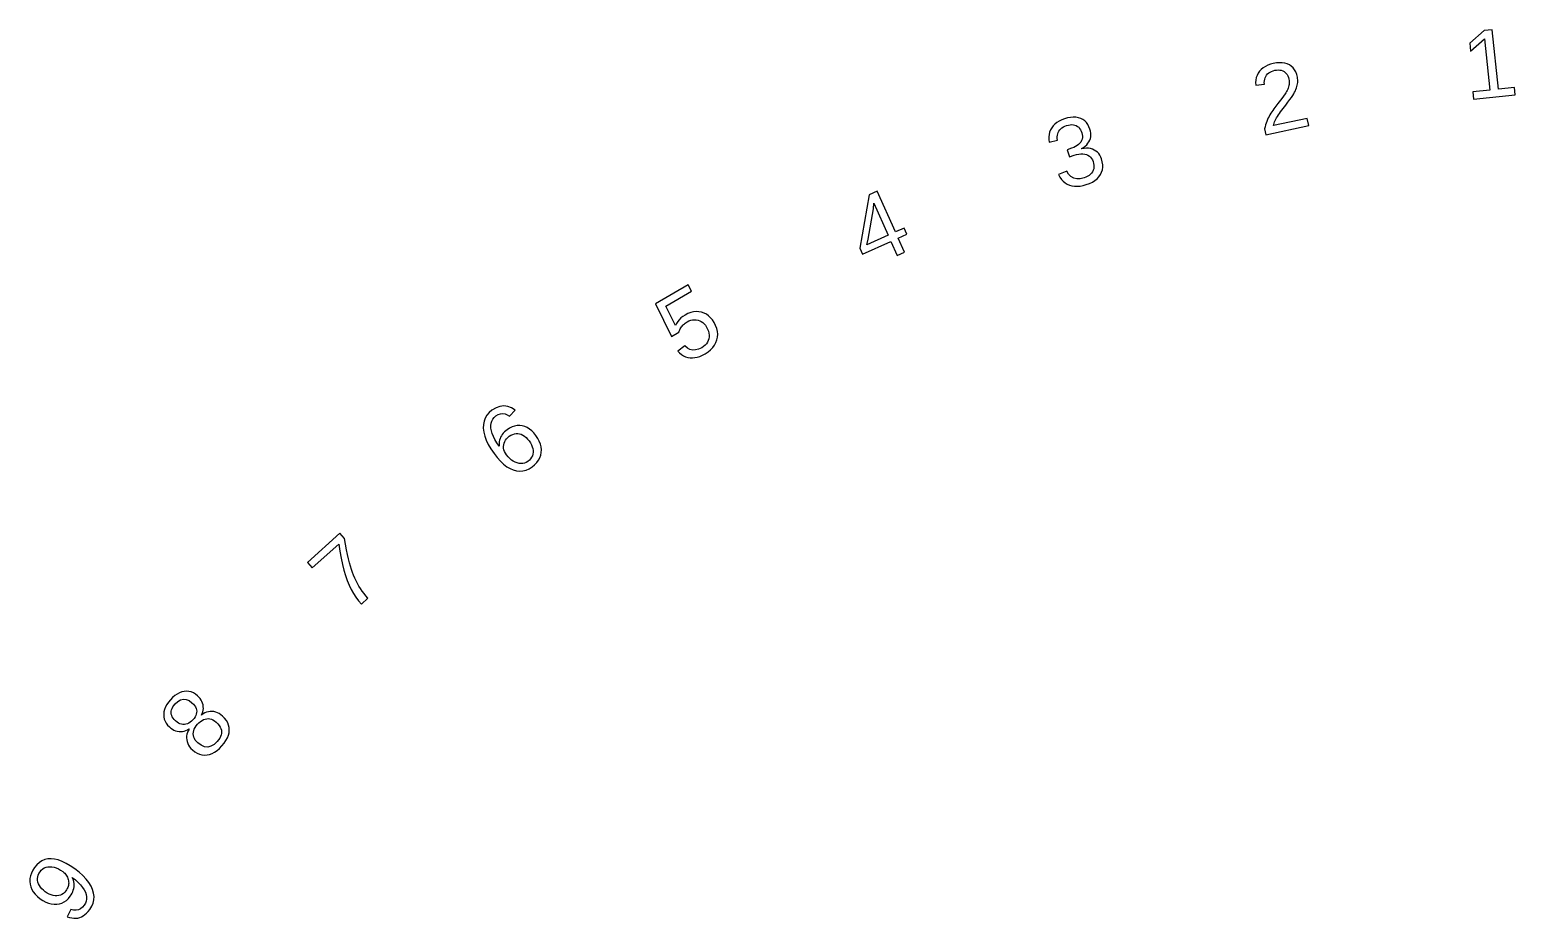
# Model space of a CAD drawing. Header units: metres. Extents: x -118 to 118, y -118 to 118.
# Drawn here: x -95.8 to -10.6, y 66.5 to 117.4 of the extents above; entities that cross this region are included whole.
import ezdxf

# ---------------------------------------------------------------- set-up
doc = ezdxf.new("R2010")
doc.units = ezdxf.units.M

msp = doc.modelspace()

# ---------------------------------------------------------------- linework, layer by layer
for p, q in [((-12.4124, 117.31), (-13.247, 116.593)), ((-13.1988, 116.134), (-12.4043, 116.84)), ((-11.9639, 117.357), (-12.4124, 117.31)), ((-12.4043, 116.84), (-12.0953, 113.901)), ((-11.606, 113.952), (-11.9639, 117.357)), ((-13.247, 116.593), (-13.1988, 116.134)), ((-25.2847, 114.981), (-25.3658, 114.866)), ((-25.1882, 115.087), (-25.2847, 114.981)), ((-25.0782, 115.18), (-25.1882, 115.087)), ((-24.9547, 115.26), (-25.0782, 115.18)), ((-24.8176, 115.328), (-24.9547, 115.26)), ((-24.6671, 115.383), (-24.8176, 115.328)), ((-24.7594, 114.883), (-24.6864, 114.932)), ((-24.6864, 114.932), (-24.6055, 114.974)), ((-24.503, 115.426), (-24.6671, 115.383)), ((-24.6055, 114.974), (-24.5169, 115.007)), ((-24.5169, 115.007), (-24.4204, 115.032)), ((-24.3215, 115.456), (-24.503, 115.426)), ((-24.4204, 115.032), (-24.3173, 115.049)), ((-24.1511, 115.469), (-24.3215, 115.456)), ((-24.3173, 115.049), (-24.2199, 115.055)), ((-24.2199, 115.055), (-24.1283, 115.049)), ((-23.9921, 115.464), (-24.1511, 115.469)), ((-24.1283, 115.049), (-24.0424, 115.033)), ((-24.0424, 115.033), (-23.9623, 115.005)), ((-23.8442, 115.441), (-23.9921, 115.464)), ((-23.9623, 115.005), (-23.8879, 114.965)), ((-23.8879, 114.965), (-23.8202, 114.916)), ((-23.7075, 115.399), (-23.8442, 115.441)), ((-23.5821, 115.34), (-23.7075, 115.399)), ((-23.4694, 115.264), (-23.5821, 115.34)), ((-23.3709, 115.172), (-23.4694, 115.264)), ((-23.2865, 115.064), (-23.3709, 115.172)), ((-23.2162, 114.94), (-23.2865, 115.064)), ((-23.16, 114.799), (-23.2162, 114.94)), ((-25.5049, 114.478), (-25.5167, 114.335)), ((-25.5167, 114.335), (-25.511, 114.185)), ((-25.511, 114.185), (-25.0124, 114.244)), ((-25.4759, 114.615), (-25.5049, 114.478)), ((-25.4295, 114.744), (-25.4759, 114.615)), ((-25.3658, 114.866), (-25.4295, 114.744)), ((-25.0171, 114.344), (-25.0112, 114.438)), ((-25.0124, 114.244), (-25.0171, 114.344)), ((-25.0112, 114.438), (-24.9947, 114.527)), ((-24.9947, 114.527), (-24.9677, 114.611)), ((-24.9677, 114.611), (-24.9301, 114.688)), ((-24.9301, 114.688), (-24.8819, 114.76)), ((-24.8819, 114.76), (-24.8246, 114.826)), ((-24.8246, 114.826), (-24.7594, 114.883)), ((-23.8202, 114.916), (-23.7609, 114.857)), ((-23.7609, 114.857), (-23.7098, 114.788)), ((-23.7098, 114.788), (-23.667, 114.709)), ((-23.667, 114.709), (-23.6326, 114.62)), ((-23.6235, 114.087), (-23.6471, 114.02)), ((-23.6326, 114.62), (-23.6064, 114.521)), ((-23.6047, 114.156), (-23.6235, 114.087)), ((-23.6064, 114.521), (-23.5933, 114.445)), ((-23.5923, 114.226), (-23.6047, 114.156)), ((-23.5933, 114.445), (-23.5866, 114.371)), ((-23.5862, 114.298), (-23.5923, 114.226)), ((-23.5866, 114.371), (-23.5862, 114.298)), ((-23.1698, 114.025), (-23.1442, 114.106)), ((-23.1179, 114.642), (-23.16, 114.799)), ((-23.1442, 114.106), (-23.124, 114.185)), ((-23.124, 114.185), (-23.1092, 114.264)), ((-23.1051, 114.569), (-23.1179, 114.642)), ((-23.1092, 114.264), (-23.0999, 114.342)), ((-23.0979, 114.494), (-23.1051, 114.569)), ((-23.0999, 114.342), (-23.0961, 114.419)), ((-23.0961, 114.419), (-23.0979, 114.494)), ((-24.0173, 113.41), (-24.2446, 113.127)), ((-23.9149, 113.547), (-24.0173, 113.41)), ((-23.8216, 113.682), (-23.9149, 113.547)), ((-23.7792, 113.75), (-23.8216, 113.682)), ((-23.7405, 113.817), (-23.7792, 113.75)), ((-23.7056, 113.884), (-23.7405, 113.817)), ((-23.6745, 113.952), (-23.7056, 113.884)), ((-23.6471, 114.02), (-23.6745, 113.952)), ((-23.6595, 113.207), (-23.5506, 113.354)), ((-23.5506, 113.354), (-23.4586, 113.484)), ((-23.4586, 113.484), (-23.3836, 113.596)), ((-23.3836, 113.596), (-23.3255, 113.691)), ((-23.3255, 113.691), (-23.2786, 113.776)), ((-23.2786, 113.776), (-23.237, 113.86)), ((-23.237, 113.86), (-23.2008, 113.943)), ((-23.2008, 113.943), (-23.1698, 114.025)), ((-12.0953, 113.901), (-13.066, 113.799)), ((-13.066, 113.799), (-13.0225, 113.385)), ((-13.0225, 113.385), (-10.6346, 113.636)), ((-10.6781, 114.05), (-11.606, 113.952)), ((-10.6346, 113.636), (-10.6781, 114.05)), ((-24.7415, 112.395), (-24.79, 112.303)), ((-24.6914, 112.485), (-24.7415, 112.395)), ((-24.6397, 112.572), (-24.6914, 112.485)), ((-24.5864, 112.658), (-24.6397, 112.572)), ((-24.5315, 112.741), (-24.5864, 112.658)), ((-24.4749, 112.822), (-24.5315, 112.741)), ((-24.36, 112.978), (-24.4749, 112.822)), ((-24.2446, 113.127), (-24.36, 112.978)), ((-24.3132, 112.306), (-24.2648, 112.388)), ((-24.2648, 112.388), (-24.21, 112.474)), ((-24.21, 112.474), (-24.149, 112.565)), ((-24.149, 112.565), (-24.0817, 112.66)), ((-24.0817, 112.66), (-24.0081, 112.758)), ((-24.0081, 112.758), (-23.7854, 113.043)), ((-23.7854, 113.043), (-23.6595, 113.207)), ((-37.2692, 111.617), (-37.3202, 111.49)), ((-37.2, 111.738), (-37.2692, 111.617)), ((-37.1143, 111.851), (-37.2, 111.738)), ((-37.0141, 111.953), (-37.1143, 111.851)), ((-36.8993, 112.044), (-37.0141, 111.953)), ((-36.7699, 112.125), (-36.8993, 112.044)), ((-36.8282, 111.477), (-36.7884, 111.553)), ((-36.7884, 111.553), (-36.7381, 111.622)), ((-36.626, 112.195), (-36.7699, 112.125)), ((-36.7381, 111.622), (-36.6785, 111.685)), ((-36.6785, 111.685), (-36.6098, 111.741)), ((-36.4675, 112.254), (-36.626, 112.195)), ((-36.6098, 111.741), (-36.5318, 111.791)), ((-36.5318, 111.791), (-36.4445, 111.834)), ((-36.2906, 112.304), (-36.4675, 112.254)), ((-36.4445, 111.834), (-36.348, 111.87)), ((-36.348, 111.87), (-36.2397, 111.9)), ((-36.1225, 112.335), (-36.2906, 112.304)), ((-36.2397, 111.9), (-36.1376, 111.918)), ((-36.1376, 111.918), (-36.0415, 111.923)), ((-35.9634, 112.347), (-36.1225, 112.335)), ((-36.0415, 111.923), (-35.9514, 111.915)), ((-35.8131, 112.341), (-35.9634, 112.347)), ((-35.9514, 111.915), (-35.8675, 111.896)), ((-35.8675, 111.896), (-35.7896, 111.863)), ((-35.6717, 112.317), (-35.8131, 112.341)), ((-35.7896, 111.863), (-35.7181, 111.82)), ((-35.7181, 111.82), (-35.6539, 111.768)), ((-35.5391, 112.274), (-35.6717, 112.317)), ((-35.6539, 111.768), (-35.5969, 111.705)), ((-35.5969, 111.705), (-35.5472, 111.632)), ((-35.5472, 111.632), (-35.5047, 111.55)), ((-35.4176, 112.213), (-35.5391, 112.274)), ((-35.5047, 111.55), (-35.4695, 111.457)), ((-35.3092, 112.136), (-35.4176, 112.213)), ((-35.2139, 112.042), (-35.3092, 112.136)), ((-35.1318, 111.932), (-35.2139, 112.042)), ((-35.0627, 111.805), (-35.1318, 111.932)), ((-35.0068, 111.661), (-35.0627, 111.805)), ((-34.9756, 111.547), (-35.0068, 111.661)), ((-34.9575, 111.436), (-34.9756, 111.547)), ((-24.9758, 111.794), (-25.0004, 111.681)), ((-25.0004, 111.681), (-24.9286, 111.344)), ((-24.947, 111.902), (-24.9758, 111.794)), ((-24.914, 112.007), (-24.947, 111.902)), ((-24.9286, 111.344), (-22.4677, 111.867)), ((-24.8769, 112.109), (-24.914, 112.007)), ((-24.8355, 112.208), (-24.8769, 112.109)), ((-24.79, 112.303), (-24.8355, 112.208)), ((-22.5541, 112.274), (-24.4889, 111.863)), ((-24.4889, 111.863), (-24.473, 111.932)), ((-24.473, 111.932), (-24.4518, 112.002)), ((-24.4518, 112.002), (-24.4252, 112.075)), ((-24.4252, 112.075), (-24.3932, 112.15)), ((-24.3932, 112.15), (-24.3559, 112.227)), ((-24.3559, 112.227), (-24.3132, 112.306)), ((-22.4677, 111.867), (-22.5541, 112.274)), ((-37.3528, 111.357), (-37.3672, 111.218)), ((-37.3672, 111.218), (-37.3634, 111.072)), ((-37.3634, 111.072), (-37.3412, 110.921)), ((-37.3202, 111.49), (-37.3528, 111.357)), ((-37.3412, 110.921), (-36.8615, 111.037)), ((-36.8814, 111.226), (-36.8747, 111.314)), ((-36.877, 111.134), (-36.8814, 111.226)), ((-36.8615, 111.037), (-36.877, 111.134)), ((-36.8747, 111.314), (-36.857, 111.398)), ((-36.857, 111.398), (-36.8282, 111.477)), ((-35.7375, 110.72), (-35.8326, 110.664)), ((-35.655, 110.783), (-35.7375, 110.72)), ((-35.5849, 110.852), (-35.655, 110.783)), ((-35.5272, 110.927), (-35.5849, 110.852)), ((-35.4829, 111.007), (-35.5272, 110.927)), ((-35.4524, 111.09), (-35.4829, 111.007)), ((-35.4695, 111.457), (-35.4444, 111.361)), ((-35.4359, 111.177), (-35.4524, 111.09)), ((-35.4444, 111.361), (-35.4332, 111.267)), ((-35.4332, 111.267), (-35.4359, 111.177)), ((-35.3743, 110.619), (-35.278, 110.692)), ((-35.278, 110.692), (-35.194, 110.77)), ((-35.194, 110.77), (-35.1224, 110.852)), ((-35.1224, 110.852), (-35.0632, 110.939)), ((-35.0632, 110.939), (-35.0164, 111.031)), ((-35.0164, 111.031), (-34.9819, 111.126)), ((-34.9819, 111.126), (-34.9606, 111.226)), ((-34.9606, 111.226), (-34.9525, 111.329)), ((-34.9525, 111.329), (-34.9575, 111.436)), ((-36.06, 110.57), (-36.3101, 110.488)), ((-36.3101, 110.488), (-36.1791, 110.085)), ((-36.1791, 110.085), (-35.9185, 110.17)), ((-35.94, 110.614), (-36.06, 110.57)), ((-35.8326, 110.664), (-35.94, 110.614)), ((-35.9185, 110.17), (-35.7802, 110.209)), ((-35.7802, 110.209), (-35.65, 110.236)), ((-35.65, 110.236), (-35.5278, 110.25)), ((-35.5278, 110.25), (-35.4137, 110.25)), ((-35.483, 110.551), (-35.3743, 110.619)), ((-35.4796, 110.54), (-35.483, 110.551)), ((-35.343, 110.563), (-35.4796, 110.54)), ((-35.4137, 110.25), (-35.3077, 110.237)), ((-35.213, 110.571), (-35.343, 110.563)), ((-35.3077, 110.237), (-35.2098, 110.212)), ((-35.0895, 110.566), (-35.213, 110.571)), ((-35.2098, 110.212), (-35.1211, 110.174)), ((-35.1211, 110.174), (-35.0426, 110.125)), ((-34.9727, 110.547), (-35.0895, 110.566)), ((-35.0426, 110.125), (-34.9742, 110.064)), ((-34.9742, 110.064), (-34.916, 109.992)), ((-34.8625, 110.514), (-34.9727, 110.547)), ((-34.916, 109.992), (-34.868, 109.909)), ((-34.868, 109.909), (-34.8302, 109.814)), ((-34.7588, 110.468), (-34.8625, 110.514)), ((-34.8302, 109.814), (-34.7996, 109.701)), ((-34.6634, 110.409), (-34.7588, 110.468)), ((-34.5784, 110.34), (-34.6634, 110.409)), ((-34.5038, 110.26), (-34.5784, 110.34)), ((-34.4395, 110.169), (-34.5038, 110.26)), ((-34.3856, 110.068), (-34.4395, 110.169)), ((-34.3421, 109.955), (-34.3856, 110.068)), ((-34.2978, 109.789), (-34.3421, 109.955)), ((-36.339, 109.263), (-36.806, 109.063)), ((-36.806, 109.063), (-36.7272, 108.916)), ((-36.2275, 109.081), (-36.339, 109.263)), ((-36.0943, 108.946), (-36.2275, 109.081)), ((-35.05, 109.017), (-35.137, 108.962)), ((-34.9744, 109.079), (-35.05, 109.017)), ((-34.9104, 109.149), (-34.9744, 109.079)), ((-34.8577, 109.225), (-34.9104, 109.149)), ((-34.818, 109.309), (-34.8577, 109.225)), ((-34.7923, 109.398), (-34.818, 109.309)), ((-34.7996, 109.701), (-34.7831, 109.594)), ((-34.7807, 109.493), (-34.7923, 109.398)), ((-34.7831, 109.594), (-34.7807, 109.493)), ((-34.4896, 108.939), (-34.4039, 109.061)), ((-34.4039, 109.061), (-34.339, 109.193)), ((-34.339, 109.193), (-34.2959, 109.331)), ((-34.2753, 109.629), (-34.2978, 109.789)), ((-34.2959, 109.331), (-34.2747, 109.477)), ((-34.2747, 109.477), (-34.2753, 109.629)), ((-47.1916, 108.118), (-47.6575, 107.91)), ((-46.1503, 105.779), (-47.1916, 108.118)), ((-36.7272, 108.916), (-36.6381, 108.787)), ((-36.6381, 108.787), (-36.5385, 108.676)), ((-36.5385, 108.676), (-36.4285, 108.583)), ((-36.4285, 108.583), (-36.3081, 108.508)), ((-36.3081, 108.508), (-36.1772, 108.452)), ((-36.1772, 108.452), (-36.0373, 108.413)), ((-35.9396, 108.858), (-36.0943, 108.946)), ((-36.0373, 108.413), (-35.8895, 108.392)), ((-35.7632, 108.816), (-35.9396, 108.858)), ((-35.8895, 108.392), (-35.7339, 108.389)), ((-35.5652, 108.821), (-35.7632, 108.816)), ((-35.7339, 108.389), (-35.5706, 108.404)), ((-35.5706, 108.404), (-35.3994, 108.437)), ((-35.3455, 108.872), (-35.5652, 108.821)), ((-35.3994, 108.437), (-35.2204, 108.487)), ((-35.2355, 108.913), (-35.3455, 108.872)), ((-35.137, 108.962), (-35.2355, 108.913)), ((-35.2204, 108.487), (-35.0339, 108.556)), ((-35.0339, 108.556), (-34.8676, 108.636)), ((-34.8676, 108.636), (-34.7214, 108.726)), ((-34.7214, 108.726), (-34.5954, 108.827)), ((-34.5954, 108.827), (-34.4896, 108.939)), ((-47.6575, 107.91), (-48.2016, 104.857)), ((-47.4154, 107.109), (-47.3889, 107.416)), ((-47.3889, 107.416), (-47.3891, 107.426)), ((-47.3891, 107.426), (-46.5724, 105.591)), ((-47.724, 105.355), (-47.4154, 107.109)), ((-46.5724, 105.591), (-47.7929, 105.048)), ((-45.6579, 105.998), (-46.1503, 105.779)), ((-45.9933, 105.426), (-45.5009, 105.646)), ((-45.5009, 105.646), (-45.6579, 105.998)), ((-48.2016, 104.857), (-48.0479, 104.512)), ((-48.0479, 104.512), (-46.4154, 105.239)), ((-47.7929, 105.048), (-47.7756, 105.115)), ((-47.7756, 105.115), (-47.724, 105.355)), ((-46.4154, 105.239), (-46.0518, 104.422)), ((-45.6297, 104.61), (-45.9933, 105.426)), ((-46.0518, 104.422), (-45.6297, 104.61)), ((-58.0396, 102.741), (-59.9102, 101.661)), ((-59.316, 101.524), (-57.8316, 102.381)), ((-57.8316, 102.381), (-58.0396, 102.741)), ((-59.9102, 101.661), (-58.9787, 99.7937)), ((-58.7598, 100.417), (-59.316, 101.524)), ((-58.7026, 100.536), (-58.7598, 100.417)), ((-58.6313, 100.648), (-58.7026, 100.536)), ((-58.5458, 100.752), (-58.6313, 100.648)), ((-58.4461, 100.849), (-58.5458, 100.752)), ((-58.3322, 100.939), (-58.4461, 100.849)), ((-58.3374, 100.431), (-58.2946, 100.474)), ((-58.2042, 101.02), (-58.3322, 100.939)), ((-58.2946, 100.474), (-58.2488, 100.514)), ((-58.2488, 100.514), (-58.2, 100.553)), ((-58.0437, 101.102), (-58.2042, 101.02)), ((-58.2, 100.553), (-58.1482, 100.589)), ((-58.1482, 100.589), (-58.0934, 100.622)), ((-58.0934, 100.622), (-57.9855, 100.678)), ((-57.8849, 101.162), (-58.0437, 101.102)), ((-57.9855, 100.678), (-57.8789, 100.718)), ((-57.7278, 101.2), (-57.8849, 101.162)), ((-57.8789, 100.718), (-57.7735, 100.743)), ((-57.7735, 100.743), (-57.6694, 100.753)), ((-57.5724, 101.215), (-57.7278, 101.2)), ((-57.6694, 100.753), (-57.5665, 100.748)), ((-57.4186, 101.208), (-57.5724, 101.215)), ((-57.5665, 100.748), (-57.4649, 100.728)), ((-57.4649, 100.728), (-57.3675, 100.694)), ((-57.2666, 101.178), (-57.4186, 101.208)), ((-57.3675, 100.694), (-57.2769, 100.648)), ((-57.2769, 100.648), (-57.193, 100.588)), ((-57.1205, 101.129), (-57.2666, 101.178)), ((-57.193, 100.588), (-57.1159, 100.516)), ((-56.9849, 101.06), (-57.1205, 101.129)), ((-57.1159, 100.516), (-57.0456, 100.431)), ((-56.8597, 100.973), (-56.9849, 101.06)), ((-56.7449, 100.867), (-56.8597, 100.973)), ((-56.6406, 100.742), (-56.7449, 100.867)), ((-56.5467, 100.597), (-56.6406, 100.742)), ((-56.4579, 100.424), (-56.5467, 100.597)), ((-58.9787, 99.7937), (-58.5639, 100.033)), ((-58.5639, 100.033), (-58.5387, 100.102)), ((-58.5387, 100.102), (-58.5112, 100.167)), ((-58.5112, 100.167), (-58.4813, 100.228)), ((-58.4813, 100.228), (-58.4489, 100.285)), ((-58.4489, 100.285), (-58.4142, 100.337)), ((-58.4142, 100.337), (-58.3772, 100.386)), ((-58.3772, 100.386), (-58.3374, 100.431)), ((-57.0456, 100.431), (-56.982, 100.333)), ((-56.982, 100.333), (-56.9206, 100.215)), ((-56.9206, 100.215), (-56.8747, 100.099)), ((-56.8461, 99.6579), (-56.8774, 99.5561)), ((-56.8747, 100.099), (-56.8443, 99.9848)), ((-56.83, 99.7644), (-56.8461, 99.6579)), ((-56.8443, 99.9848), (-56.8294, 99.8734)), ((-56.8294, 99.8734), (-56.83, 99.7644)), ((-56.3935, 100.252), (-56.4579, 100.424)), ((-56.3535, 100.084), (-56.3935, 100.252)), ((-56.3798, 99.5922), (-56.3466, 99.7536)), ((-56.3379, 99.9174), (-56.3535, 100.084)), ((-56.3466, 99.7536), (-56.3379, 99.9174)), ((-58.2197, 99.247), (-58.6198, 98.9501)), ((-58.6198, 98.9501), (-58.5183, 98.8449)), ((-58.5183, 98.8449), (-58.411, 98.7565)), ((-58.411, 98.7565), (-58.298, 98.6847)), ((-58.0772, 99.1289), (-58.2197, 99.247)), ((-57.9274, 99.0514), (-58.0772, 99.1289)), ((-57.7702, 99.0146), (-57.9274, 99.0514)), ((-57.6058, 99.0184), (-57.7702, 99.0146)), ((-57.434, 99.0629), (-57.6058, 99.0184)), ((-57.255, 99.1481), (-57.434, 99.0629)), ((-57.15, 99.2163), (-57.255, 99.1481)), ((-57.2161, 98.7162), (-57.0645, 98.7962)), ((-57.0598, 99.2912), (-57.15, 99.2163)), ((-57.0645, 98.7962), (-56.893, 98.9063)), ((-56.9843, 99.3728), (-57.0598, 99.2912)), ((-56.9235, 99.4611), (-56.9843, 99.3728)), ((-56.8774, 99.5561), (-56.9235, 99.4611)), ((-56.893, 98.9063), (-56.7444, 99.0255)), ((-56.7444, 99.0255), (-56.6188, 99.1537)), ((-56.6188, 99.1537), (-56.5161, 99.2908)), ((-56.5161, 99.2908), (-56.4365, 99.437)), ((-56.4365, 99.437), (-56.3798, 99.5922)), ((-58.298, 98.6847), (-58.1793, 98.6297)), ((-58.1793, 98.6297), (-58.0548, 98.5914)), ((-58.0548, 98.5914), (-57.9245, 98.5698)), ((-57.9245, 98.5698), (-57.7895, 98.5653)), ((-57.7895, 98.5653), (-57.6511, 98.5776)), ((-57.6511, 98.5776), (-57.5094, 98.6068)), ((-57.5094, 98.6068), (-57.3644, 98.653)), ((-57.3644, 98.653), (-57.2161, 98.7162)), ((-69.4329, 95.4274), (-69.5625, 95.278)), ((-69.2723, 95.5626), (-69.4329, 95.4274)), ((-69.0419, 95.7031), (-69.2723, 95.5626)), ((-68.8147, 95.7878), (-69.0419, 95.7031)), ((-68.9149, 95.3155), (-68.7851, 95.3615)), ((-68.5904, 95.8166), (-68.8147, 95.7878)), ((-68.7851, 95.3615), (-68.6553, 95.3755)), ((-68.6553, 95.3755), (-68.5254, 95.3574)), ((-68.3693, 95.7896), (-68.5904, 95.8166)), ((-68.5254, 95.3574), (-68.3955, 95.3072)), ((-68.1513, 95.7067), (-68.3693, 95.7896)), ((-68.2655, 95.2248), (-67.9363, 95.5679)), ((-67.9363, 95.5679), (-68.1513, 95.7067)), ((-69.7656, 94.7432), (-69.7713, 94.5362)), ((-69.7713, 94.5362), (-69.746, 94.3178)), ((-69.7289, 94.9358), (-69.7656, 94.7432)), ((-69.6612, 95.1141), (-69.7289, 94.9358)), ((-69.5625, 95.278), (-69.6612, 95.1141)), ((-69.3378, 94.6895), (-69.3214, 94.822)), ((-69.3331, 94.5456), (-69.3378, 94.6895)), ((-69.3074, 94.3921), (-69.3331, 94.5456)), ((-69.3214, 94.822), (-69.2838, 94.943)), ((-69.2838, 94.943), (-69.2252, 95.0525)), ((-69.2252, 95.0525), (-69.1454, 95.1506)), ((-69.1454, 95.1506), (-69.0446, 95.2373)), ((-69.0446, 95.2373), (-68.9149, 95.3155)), ((-68.2645, 94.5429), (-68.4067, 94.4511)), ((-68.3955, 95.3072), (-68.2655, 95.2248)), ((-68.1211, 94.6124), (-68.2645, 94.5429)), ((-67.9765, 94.6598), (-68.1211, 94.6124)), ((-67.8306, 94.685), (-67.9765, 94.6598)), ((-67.6836, 94.6881), (-67.8306, 94.685)), ((-67.5353, 94.6689), (-67.6836, 94.6881)), ((-67.3895, 94.6289), (-67.5353, 94.6689)), ((-67.25, 94.5684), (-67.3895, 94.6289)), ((-67.117, 94.4874), (-67.25, 94.5684)), ((-69.746, 94.3178), (-69.6896, 94.0901)), ((-69.6896, 94.0901), (-69.6021, 93.8529)), ((-69.6021, 93.8529), (-69.4837, 93.6064)), ((-69.2599, 94.2303), (-69.3074, 94.3921)), ((-69.191, 94.0602), (-69.2599, 94.2303)), ((-69.1004, 93.8819), (-69.191, 94.0602)), ((-68.9882, 93.6953), (-69.1004, 93.8819)), ((-68.8544, 93.5004), (-68.9882, 93.6953)), ((-68.8542, 93.7703), (-68.863, 93.6822)), ((-68.863, 93.6822), (-68.863, 93.5922)), ((-68.8368, 93.8565), (-68.8542, 93.7703)), ((-68.8106, 93.9409), (-68.8368, 93.8565)), ((-68.7758, 94.0235), (-68.8106, 93.9409)), ((-68.7327, 94.1035), (-68.7758, 94.0235)), ((-68.6822, 94.1801), (-68.7327, 94.1035)), ((-68.6244, 94.2531), (-68.6822, 94.1801)), ((-68.5592, 94.3226), (-68.6244, 94.2531)), ((-68.6024, 93.5908), (-68.5798, 93.6838)), ((-68.5798, 93.6838), (-68.5448, 93.772)), ((-68.4866, 94.3886), (-68.5592, 94.3226)), ((-68.5448, 93.772), (-68.4973, 93.8553)), ((-68.4973, 93.8553), (-68.4373, 93.9337)), ((-68.4067, 94.4511), (-68.4866, 94.3886)), ((-68.4373, 93.9337), (-68.3649, 94.0073)), ((-68.3649, 94.0073), (-68.28, 94.0759)), ((-68.28, 94.0759), (-68.1827, 94.1387)), ((-68.1827, 94.1387), (-68.0851, 94.1859)), ((-68.0851, 94.1859), (-67.9871, 94.2176)), ((-67.9871, 94.2176), (-67.8887, 94.2338)), ((-67.8887, 94.2338), (-67.79, 94.2345)), ((-67.79, 94.2345), (-67.6909, 94.2196)), ((-67.6909, 94.2196), (-67.5932, 94.1896)), ((-67.5932, 94.1896), (-67.4982, 94.1443)), ((-67.4982, 94.1443), (-67.4059, 94.0837)), ((-67.4059, 94.0837), (-67.3162, 94.0078)), ((-67.3162, 94.0078), (-67.2293, 93.9167)), ((-67.2293, 93.9167), (-67.1451, 93.8103)), ((-67.1451, 93.8103), (-67.0698, 93.6973)), ((-66.9902, 94.3859), (-67.117, 94.4874)), ((-67.0698, 93.6973), (-67.0094, 93.5859)), ((-66.8698, 94.264), (-66.9902, 94.3859)), ((-66.7557, 94.1216), (-66.8698, 94.264)), ((-66.647, 93.9565), (-66.7557, 94.1216)), ((-66.5614, 93.7924), (-66.647, 93.9565)), ((-66.499, 93.6292), (-66.5614, 93.7924)), ((-69.4837, 93.6064), (-69.3341, 93.3505)), ((-69.3341, 93.3505), (-69.1535, 93.0853)), ((-69.1535, 93.0853), (-68.9718, 92.8513)), ((-68.9718, 92.8513), (-68.7892, 92.6481)), ((-68.863, 93.5922), (-68.8544, 93.5004)), ((-68.6115, 93.4952), (-68.6024, 93.5908)), ((-68.6062, 93.3995), (-68.6115, 93.4952)), ((-68.5866, 93.3037), (-68.6062, 93.3995)), ((-68.5526, 93.2078), (-68.5866, 93.3037)), ((-68.5042, 93.1117), (-68.5526, 93.2078)), ((-68.4415, 93.0155), (-68.5042, 93.1117)), ((-68.3511, 92.9013), (-68.4415, 93.0155)), ((-68.2563, 92.8015), (-68.3511, 92.9013)), ((-68.1571, 92.7159), (-68.2563, 92.8015)), ((-66.9998, 92.8707), (-67.0572, 92.7875)), ((-67.0094, 93.5859), (-66.9637, 93.476)), ((-66.9571, 92.9599), (-66.9998, 92.8707)), ((-66.9637, 93.476), (-66.9329, 93.3678)), ((-66.9291, 93.055), (-66.9571, 92.9599)), ((-66.9329, 93.3678), (-66.9169, 93.2612)), ((-66.9158, 93.1561), (-66.9291, 93.055)), ((-66.9169, 93.2612), (-66.9158, 93.1561)), ((-66.6085, 92.7026), (-66.5332, 92.8424)), ((-66.5332, 92.8424), (-66.4806, 92.99)), ((-66.4597, 93.467), (-66.499, 93.6292)), ((-66.4806, 92.99), (-66.4507, 93.1455)), ((-66.4436, 93.3058), (-66.4597, 93.467)), ((-66.4507, 93.1455), (-66.4436, 93.3058)), ((-68.7892, 92.6481), (-68.6057, 92.4759)), ((-68.6057, 92.4759), (-68.4213, 92.3345)), ((-68.4213, 92.3345), (-68.2359, 92.224)), ((-68.2359, 92.224), (-68.0497, 92.1444)), ((-68.0535, 92.6447), (-68.1571, 92.7159)), ((-67.9454, 92.5879), (-68.0535, 92.6447)), ((-68.0497, 92.1444), (-67.8643, 92.0963)), ((-67.8329, 92.5454), (-67.9454, 92.5879)), ((-67.8643, 92.0963), (-67.6811, 92.0799)), ((-67.7204, 92.5188), (-67.8329, 92.5454)), ((-67.6118, 92.509), (-67.7204, 92.5188)), ((-67.6811, 92.0799), (-67.5002, 92.095)), ((-67.507, 92.5161), (-67.6118, 92.509)), ((-67.4061, 92.5401), (-67.507, 92.5161)), ((-67.5002, 92.095), (-67.3214, 92.1417)), ((-67.3092, 92.5811), (-67.4061, 92.5401)), ((-67.3214, 92.1417), (-67.145, 92.2201)), ((-67.2161, 92.6388), (-67.3092, 92.5811)), ((-67.1293, 92.7102), (-67.2161, 92.6388)), ((-67.145, 92.2201), (-66.9707, 92.3301)), ((-67.0572, 92.7875), (-67.1293, 92.7102)), ((-66.9707, 92.3301), (-66.8273, 92.4464)), ((-66.8273, 92.4464), (-66.7066, 92.5706)), ((-66.7066, 92.5706), (-66.6085, 92.7026)), ((-77.9814, 88.5228), (-79.8475, 86.8426)), ((-79.5691, 86.5334), (-78.0546, 87.8971)), ((-78.0546, 87.8971), (-77.9928, 87.4865)), ((-77.7158, 88.2277), (-77.9814, 88.5228)), ((-77.6592, 87.8896), (-77.7158, 88.2277)), ((-77.603, 87.5802), (-77.6592, 87.8896)), ((-79.8475, 86.8426), (-79.5691, 86.5334)), ((-77.9928, 87.4865), (-77.9231, 87.1013)), ((-77.9231, 87.1013), (-77.8455, 86.7417)), ((-77.5472, 87.2996), (-77.603, 87.5802)), ((-77.4919, 87.0478), (-77.5472, 87.2996)), ((-77.4369, 86.8248), (-77.4919, 87.0478)), ((-77.8455, 86.7417), (-77.76, 86.4076)), ((-77.76, 86.4076), (-77.6666, 86.099)), ((-77.6666, 86.099), (-77.5653, 85.8159)), ((-77.3824, 86.6305), (-77.4369, 86.8248)), ((-77.3259, 86.4536), (-77.3824, 86.6305)), ((-77.2649, 86.2817), (-77.3259, 86.4536)), ((-77.1995, 86.1147), (-77.2649, 86.2817)), ((-77.1297, 85.9527), (-77.1995, 86.1147)), ((-77.5653, 85.8159), (-77.4552, 85.5529)), ((-77.4552, 85.5529), (-77.3352, 85.3046)), ((-77.3352, 85.3046), (-77.2054, 85.0709)), ((-77.0554, 85.7956), (-77.1297, 85.9527)), ((-76.9768, 85.6435), (-77.0554, 85.7956)), ((-76.8925, 85.4955), (-76.9768, 85.6435)), ((-76.802, 85.3505), (-76.8925, 85.4955)), ((-76.7052, 85.2085), (-76.802, 85.3505)), ((-76.6021, 85.0693), (-76.7052, 85.2085)), ((-77.2054, 85.0709), (-77.0658, 84.852)), ((-77.0658, 84.852), (-76.9163, 84.6476)), ((-76.9163, 84.6476), (-76.757, 84.458)), ((-76.757, 84.458), (-76.3773, 84.7999)), ((-76.4929, 84.9332), (-76.6021, 85.0693)), ((-76.3773, 84.7999), (-76.4929, 84.9332)), ((-87.4476, 79.226), (-87.5764, 79.1168)), ((-87.3163, 79.3154), (-87.4476, 79.226)), ((-87.1826, 79.3848), (-87.3163, 79.3154)), ((-87.0464, 79.4345), (-87.1826, 79.3848)), ((-86.9077, 79.4642), (-87.0464, 79.4345)), ((-86.77, 79.4738), (-86.9077, 79.4642)), ((-86.6363, 79.4628), (-86.77, 79.4738)), ((-86.5069, 79.4312), (-86.6363, 79.4628)), ((-86.3815, 79.3791), (-86.5069, 79.4312)), ((-86.2603, 79.3065), (-86.3815, 79.3791)), ((-86.1433, 79.2133), (-86.2603, 79.3065)), ((-86.0652, 79.1362), (-86.1433, 79.2133)), ((-88.0335, 78.4358), (-88.0668, 78.295)), ((-87.9805, 78.5755), (-88.0335, 78.4358)), ((-87.9077, 78.7141), (-87.9805, 78.5755)), ((-87.8151, 78.8515), (-87.9077, 78.7141)), ((-87.7027, 78.9878), (-87.8151, 78.8515)), ((-87.5764, 79.1168), (-87.7027, 78.9878)), ((-87.6553, 78.2454), (-87.6505, 78.3274)), ((-87.6505, 78.3274), (-87.6329, 78.4098)), ((-87.6329, 78.4098), (-87.6022, 78.4926)), ((-87.6022, 78.4926), (-87.5587, 78.5759)), ((-87.5587, 78.5759), (-87.5023, 78.6595)), ((-87.5023, 78.6595), (-87.4329, 78.7435)), ((-87.4329, 78.7435), (-87.2754, 78.8907)), ((-87.2754, 78.8907), (-87.1163, 78.984)), ((-87.1163, 78.984), (-86.9558, 79.0234)), ((-86.9558, 79.0234), (-86.7938, 79.0089)), ((-86.7938, 79.0089), (-86.6303, 78.9405)), ((-86.6303, 78.9405), (-86.4653, 78.8183)), ((-86.4653, 78.8183), (-86.382, 78.7365)), ((-86.382, 78.7365), (-86.3136, 78.6549)), ((-86.3136, 78.6549), (-86.2603, 78.5734)), ((-86.2603, 78.5734), (-86.222, 78.4921)), ((-86.222, 78.4921), (-86.1987, 78.4109)), ((-86.1987, 78.4109), (-86.1905, 78.3299)), ((-86.1905, 78.3299), (-86.196, 78.249)), ((-85.9974, 79.0548), (-86.0652, 79.1362)), ((-85.9399, 78.9692), (-85.9974, 79.0548)), ((-85.8926, 78.8793), (-85.9399, 78.9692)), ((-85.8557, 78.7851), (-85.8926, 78.8793)), ((-85.829, 78.6866), (-85.8557, 78.7851)), ((-85.8441, 78.2966), (-85.8215, 78.3919)), ((-85.8139, 78.587), (-85.829, 78.6866)), ((-85.8215, 78.3919), (-85.8114, 78.4888)), ((-85.8114, 78.4888), (-85.8139, 78.587)), ((-85.3104, 78.3166), (-85.4164, 78.3154)), ((-85.2044, 78.3046), (-85.3104, 78.3166)), ((-88.0668, 78.295), (-88.0803, 78.153)), ((-88.0803, 78.153), (-88.0746, 78.0143)), ((-88.0746, 78.0143), (-88.0498, 77.8826)), ((-88.0498, 77.8826), (-88.006, 77.7581)), ((-88.006, 77.7581), (-87.943, 77.6406)), ((-87.943, 77.6406), (-87.8609, 77.5303)), ((-87.8609, 77.5303), (-87.7597, 77.427)), ((-87.6467, 78.1644), (-87.6553, 78.2454)), ((-87.6246, 78.0847), (-87.6467, 78.1644)), ((-87.5891, 78.0062), (-87.6246, 78.0847)), ((-87.5402, 77.9289), (-87.5891, 78.0062)), ((-87.4779, 77.8528), (-87.5402, 77.9289)), ((-87.4021, 77.7779), (-87.4779, 77.8528)), ((-87.3181, 77.709), (-87.4021, 77.7779)), ((-87.2339, 77.6537), (-87.3181, 77.709)), ((-87.1495, 77.612), (-87.2339, 77.6537)), ((-87.065, 77.5838), (-87.1495, 77.612)), ((-86.9803, 77.5691), (-87.065, 77.5838)), ((-86.8954, 77.5679), (-86.9803, 77.5691)), ((-86.8112, 77.5803), (-86.8954, 77.5679)), ((-86.7286, 77.6055), (-86.8112, 77.5803)), ((-86.6477, 77.6436), (-86.7286, 77.6055)), ((-86.5685, 77.6946), (-86.6477, 77.6436)), ((-86.491, 77.7585), (-86.5685, 77.6946)), ((-86.4152, 77.8353), (-86.491, 77.7585)), ((-86.3458, 77.9192), (-86.4152, 77.8353)), ((-86.2892, 78.0025), (-86.3458, 77.9192)), ((-86.2453, 78.0853), (-86.2892, 78.0025)), ((-86.2824, 77.4023), (-86.2214, 77.494)), ((-86.2142, 78.1674), (-86.2453, 78.0853)), ((-86.2214, 77.494), (-86.1465, 77.5852)), ((-86.196, 78.249), (-86.2142, 78.1674)), ((-86.1465, 77.5852), (-86.0615, 77.6723)), ((-86.0615, 77.6723), (-85.9753, 77.7457)), ((-85.9753, 77.7457), (-85.8881, 77.8053)), ((-85.9269, 78.1101), (-85.8792, 78.2026)), ((-85.9187, 78.1027), (-85.9269, 78.1101)), ((-85.822, 78.1728), (-85.9187, 78.1027)), ((-85.8881, 77.8053), (-85.7998, 77.8514)), ((-85.8792, 78.2026), (-85.8441, 78.2966)), ((-85.7234, 78.2292), (-85.822, 78.1728)), ((-85.7998, 77.8514), (-85.7105, 77.8837)), ((-85.6229, 78.2717), (-85.7234, 78.2292)), ((-85.7105, 77.8837), (-85.6201, 77.9024)), ((-85.5206, 78.3005), (-85.6229, 78.2717)), ((-85.6201, 77.9024), (-85.5294, 77.9067)), ((-85.5294, 77.9067), (-85.4393, 77.8959)), ((-85.4164, 78.3154), (-85.5206, 78.3005)), ((-85.4393, 77.8959), (-85.3498, 77.87)), ((-85.3498, 77.87), (-85.2609, 77.829)), ((-85.2609, 77.829), (-85.1726, 77.7729)), ((-85.1007, 78.2796), (-85.2044, 78.3046)), ((-85.1726, 77.7729), (-85.0849, 77.7018)), ((-84.9995, 78.2415), (-85.1007, 78.2796)), ((-85.0849, 77.7018), (-84.9903, 77.6094)), ((-84.9007, 78.1905), (-84.9995, 78.2415)), ((-84.9903, 77.6094), (-84.9122, 77.5174)), ((-84.9122, 77.5174), (-84.8505, 77.4259)), ((-84.8042, 78.1264), (-84.9007, 78.1905)), ((-84.7101, 78.0492), (-84.8042, 78.1264)), ((-84.5905, 77.9291), (-84.7101, 78.0492)), ((-84.4931, 77.8038), (-84.5905, 77.9291)), ((-84.4176, 77.6732), (-84.4931, 77.8038)), ((-84.3642, 77.5374), (-84.4176, 77.6732)), ((-84.3327, 77.3964), (-84.3642, 77.5374)), ((-87.7597, 77.427), (-87.6749, 77.3574)), ((-87.6749, 77.3574), (-87.5871, 77.2983)), ((-87.5871, 77.2983), (-87.496, 77.2499)), ((-87.496, 77.2499), (-87.402, 77.212)), ((-87.402, 77.212), (-87.3048, 77.1847)), ((-87.3048, 77.1847), (-87.2045, 77.168)), ((-87.2045, 77.168), (-87.1036, 77.1627)), ((-87.1036, 77.1627), (-87.0051, 77.1694)), ((-87.0051, 77.1694), (-86.909, 77.1879)), ((-86.909, 77.1879), (-86.8153, 77.2183)), ((-86.8153, 77.2183), (-86.724, 77.2605)), ((-86.7681, 76.91), (-86.7718, 76.8043)), ((-86.7718, 76.8043), (-86.7627, 76.6962)), ((-86.7518, 77.0131), (-86.7681, 76.91)), ((-86.7627, 76.6962), (-86.7409, 76.589)), ((-86.7229, 77.1137), (-86.7518, 77.0131)), ((-86.724, 77.2605), (-86.6351, 77.3146)), ((-86.6812, 77.2117), (-86.7229, 77.1137)), ((-86.6269, 77.3073), (-86.6812, 77.2117)), ((-86.6351, 77.3146), (-86.6269, 77.3073)), ((-86.3872, 77.0295), (-86.3819, 77.1236)), ((-86.3787, 76.9372), (-86.3872, 77.0295)), ((-86.3819, 77.1236), (-86.3626, 77.2171)), ((-86.3566, 76.8481), (-86.3787, 76.9372)), ((-86.3626, 77.2171), (-86.3295, 77.31)), ((-86.3209, 76.762), (-86.3566, 76.8481)), ((-86.3295, 77.31), (-86.2824, 77.4023)), ((-86.2716, 76.679), (-86.3209, 76.762)), ((-86.2086, 76.5992), (-86.2716, 76.679)), ((-84.9358, 76.6871), (-85.016, 76.5902)), ((-84.8708, 76.7829), (-84.9358, 76.6871)), ((-84.8213, 76.8774), (-84.8708, 76.7829)), ((-84.8505, 77.4259), (-84.8054, 77.3347)), ((-84.787, 76.9707), (-84.8213, 76.8774)), ((-84.8054, 77.3347), (-84.7766, 77.2439)), ((-84.768, 77.0627), (-84.787, 76.9707)), ((-84.7766, 77.2439), (-84.7644, 77.1535)), ((-84.7644, 77.1535), (-84.768, 77.0627)), ((-84.6191, 76.4946), (-84.514, 76.648)), ((-84.514, 76.648), (-84.4319, 76.8003)), ((-84.4319, 76.8003), (-84.3727, 76.9514)), ((-84.3727, 76.9514), (-84.3365, 77.1014)), ((-84.3365, 77.1014), (-84.3234, 77.2503)), ((-84.3234, 77.2503), (-84.3327, 77.3964)), ((-86.7409, 76.589), (-86.7063, 76.4862)), ((-86.7063, 76.4862), (-86.6589, 76.3878)), ((-86.6589, 76.3878), (-86.5987, 76.2938)), ((-86.5987, 76.2938), (-86.5258, 76.2042)), ((-86.5258, 76.2042), (-86.44, 76.119)), ((-86.44, 76.119), (-86.3068, 76.012)), ((-86.3068, 76.012), (-86.1709, 75.9282)), ((-86.1319, 76.5225), (-86.2086, 76.5992)), ((-86.1709, 75.9282), (-86.0322, 75.8676)), ((-85.9391, 76.3786), (-86.1319, 76.5225)), ((-86.0322, 75.8676), (-85.8908, 75.8303)), ((-85.749, 76.2968), (-85.9391, 76.3786)), ((-85.8908, 75.8303), (-85.7466, 75.8162)), ((-85.5616, 76.2771), (-85.749, 76.2968)), ((-85.7466, 75.8162), (-85.5997, 75.8253)), ((-85.5997, 75.8253), (-85.4524, 75.8569)), ((-85.377, 76.3194), (-85.5616, 76.2771)), ((-85.4524, 75.8569), (-85.3072, 75.9102)), ((-85.1951, 76.4238), (-85.377, 76.3194)), ((-85.3072, 75.9102), (-85.1641, 75.9851)), ((-85.016, 76.5902), (-85.1951, 76.4238)), ((-85.1641, 75.9851), (-85.0231, 76.0818)), ((-85.0231, 76.0818), (-84.8841, 76.2001)), ((-84.8841, 76.2001), (-84.7473, 76.3401)), ((-84.7473, 76.3401), (-84.6191, 76.4946)), ((-94.8935, 69.8333), (-95.0573, 69.7653)), ((-94.7183, 69.872), (-94.8935, 69.8333)), ((-94.5318, 69.8813), (-94.7183, 69.872)), ((-94.3339, 69.8611), (-94.5318, 69.8813)), ((-94.1252, 69.8105), (-94.3339, 69.8611)), ((-93.9056, 69.7295), (-94.1252, 69.8105)), ((-95.6656, 69.0644), (-95.7217, 68.9044)), ((-95.5852, 69.2247), (-95.6656, 69.0644)), ((-95.4805, 69.3852), (-95.5852, 69.2247)), ((-95.3508, 69.5413), (-95.4805, 69.3852)), ((-95.2097, 69.668), (-95.3508, 69.5413)), ((-95.2736, 68.9479), (-95.2292, 69.0441)), ((-95.2292, 69.0441), (-95.1687, 69.1389)), ((-95.0573, 69.7653), (-95.2097, 69.668)), ((-95.1687, 69.1389), (-95.0958, 69.2257)), ((-95.0958, 69.2257), (-95.0145, 69.2966)), ((-95.0145, 69.2966), (-94.9249, 69.3517)), ((-94.9249, 69.3517), (-94.8269, 69.391)), ((-94.8269, 69.391), (-94.7205, 69.4145)), ((-94.7205, 69.4145), (-94.6058, 69.4221)), ((-94.6058, 69.4221), (-94.4864, 69.4143)), ((-94.4864, 69.4143), (-94.3656, 69.3911)), ((-94.3656, 69.3911), (-94.2432, 69.3525)), ((-94.2432, 69.3525), (-94.1194, 69.2984)), ((-94.1194, 69.2984), (-93.9941, 69.2289)), ((-93.9941, 69.2289), (-93.8673, 69.1439)), ((-93.6752, 69.6183), (-93.9056, 69.7295)), ((-93.8673, 69.1439), (-93.8078, 69.0971)), ((-93.8078, 69.0971), (-93.7539, 69.0474)), ((-93.7539, 69.0474), (-93.7057, 68.9946)), ((-93.7057, 68.9946), (-93.663, 68.9389)), ((-93.434, 69.4767), (-93.6752, 69.6183)), ((-93.1818, 69.3047), (-93.434, 69.4767)), ((-92.93, 69.1094), (-93.1818, 69.3047)), ((-92.7105, 68.9131), (-92.93, 69.1094)), ((-95.7536, 68.7448), (-95.7612, 68.5854)), ((-95.7612, 68.5854), (-95.7446, 68.4263)), ((-95.7217, 68.9044), (-95.7536, 68.7448)), ((-95.7446, 68.4263), (-95.7043, 68.2709)), ((-95.7043, 68.2709), (-95.6414, 68.122)), ((-95.6414, 68.122), (-95.5559, 67.9796)), ((-95.3148, 68.7512), (-95.3022, 68.8502)), ((-95.3115, 68.6507), (-95.3148, 68.7512)), ((-95.2922, 68.5488), (-95.3115, 68.6507)), ((-95.3022, 68.8502), (-95.2736, 68.9479)), ((-95.258, 68.4481), (-95.2922, 68.5488)), ((-95.2094, 68.3506), (-95.258, 68.4481)), ((-95.1464, 68.2565), (-95.2094, 68.3506)), ((-95.0689, 68.1658), (-95.1464, 68.2565)), ((-94.9771, 68.0783), (-95.0689, 68.1658)), ((-93.6447, 68.1093), (-93.6829, 68.052)), ((-93.663, 68.9389), (-93.6259, 68.8801)), ((-93.6118, 68.1686), (-93.6447, 68.1093)), ((-93.6259, 68.8801), (-93.5945, 68.8184)), ((-93.5843, 68.2297), (-93.6118, 68.1686)), ((-93.5945, 68.8184), (-93.569, 68.7548)), ((-93.5623, 68.2929), (-93.5843, 68.2297)), ((-93.569, 68.7548), (-93.5497, 68.6904)), ((-93.5456, 68.3579), (-93.5623, 68.2929)), ((-93.5497, 68.6904), (-93.5365, 68.6252)), ((-93.5343, 68.4249), (-93.5456, 68.3579)), ((-93.5365, 68.6252), (-93.5296, 68.5592)), ((-93.5289, 68.4924), (-93.5343, 68.4249)), ((-93.5296, 68.5592), (-93.5289, 68.4924)), ((-93.2837, 68.7307), (-93.324, 68.8097)), ((-93.324, 68.8097), (-93.1437, 68.6668)), ((-93.2529, 68.6481), (-93.2837, 68.7307)), ((-93.262, 68.0865), (-93.2383, 68.1821)), ((-93.2313, 68.5616), (-93.2529, 68.6481)), ((-93.2383, 68.1821), (-93.2229, 68.2802)), ((-93.2192, 68.4715), (-93.2313, 68.5616)), ((-93.2229, 68.2802), (-93.2164, 68.3777)), ((-93.2164, 68.3777), (-93.2192, 68.4715)), ((-93.1437, 68.6668), (-92.9854, 68.5249)), ((-92.9854, 68.5249), (-92.849, 68.384)), ((-92.849, 68.384), (-92.7345, 68.2441)), ((-92.7345, 68.2441), (-92.6419, 68.1053)), ((-92.5233, 68.7157), (-92.7105, 68.9131)), ((-92.6419, 68.1053), (-92.5713, 67.9675)), ((-92.3686, 68.5172), (-92.5233, 68.7157)), ((-92.2462, 68.3176), (-92.3686, 68.5172)), ((-92.1561, 68.117), (-92.2462, 68.3176)), ((-92.0992, 67.9182), (-92.1561, 68.117)), ((-95.5559, 67.9796), (-95.4477, 67.8436)), ((-95.4477, 67.8436), (-95.3169, 67.7142)), ((-95.3169, 67.7142), (-95.1635, 67.5912)), ((-95.1635, 67.5912), (-95.0035, 67.4856)), ((-95.0035, 67.4856), (-94.8441, 67.4014)), ((-94.8707, 67.9941), (-94.9771, 68.0783)), ((-94.756, 67.9177), (-94.8707, 67.9941)), ((-94.8441, 67.4014), (-94.6851, 67.3386)), ((-94.6428, 67.8561), (-94.756, 67.9177)), ((-94.6851, 67.3386), (-94.5267, 67.2972)), ((-94.5309, 67.8094), (-94.6428, 67.8561)), ((-94.4205, 67.7775), (-94.5309, 67.8094)), ((-94.5267, 67.2972), (-94.3687, 67.2773)), ((-94.3116, 67.7604), (-94.4205, 67.7775)), ((-94.3687, 67.2773), (-94.2112, 67.2789)), ((-94.2041, 67.7582), (-94.3116, 67.7604)), ((-94.2112, 67.2789), (-94.059, 67.3018)), ((-94.1008, 67.7709), (-94.2041, 67.7582)), ((-94.0041, 67.7981), (-94.1008, 67.7709)), ((-94.059, 67.3018), (-93.9162, 67.3456)), ((-93.914, 67.8398), (-94.0041, 67.7981)), ((-93.9162, 67.3456), (-93.7829, 67.4102)), ((-93.8304, 67.896), (-93.914, 67.8398)), ((-93.7534, 67.9668), (-93.8304, 67.896)), ((-93.7829, 67.4102), (-93.6591, 67.4958)), ((-93.6829, 68.052), (-93.7534, 67.9668)), ((-93.6591, 67.4958), (-93.5448, 67.6023)), ((-93.5448, 67.6023), (-93.44, 67.7296)), ((-93.44, 67.7296), (-93.383, 67.815)), ((-93.383, 67.815), (-93.3344, 67.903)), ((-93.3344, 67.903), (-93.294, 67.9935)), ((-93.294, 67.9935), (-93.262, 68.0865)), ((-92.567, 67.3332), (-92.6367, 67.219)), ((-92.5713, 67.9675), (-92.5234, 67.8322)), ((-92.5208, 67.4517), (-92.567, 67.3332)), ((-92.5234, 67.8322), (-92.499, 67.7012)), ((-92.4981, 67.5744), (-92.5208, 67.4517)), ((-92.499, 67.7012), (-92.4981, 67.5744)), ((-92.2103, 67.1608), (-92.1317, 67.3444)), ((-92.1317, 67.3444), (-92.0871, 67.5319)), ((-92.0762, 67.7231), (-92.0992, 67.9182)), ((-92.0871, 67.5319), (-92.0762, 67.7231)), ((-93.399, 66.983), (-93.6145, 66.5623)), ((-93.6145, 66.5623), (-93.4809, 66.5183)), ((-93.4809, 66.5183), (-93.3529, 66.4887)), ((-93.2468, 66.9441), (-93.399, 66.983)), ((-93.3529, 66.4887), (-93.2303, 66.4735)), ((-93.1046, 66.9365), (-93.2468, 66.9441)), ((-93.2303, 66.4735), (-93.1131, 66.4727)), ((-93.1131, 66.4727), (-93.0015, 66.4863)), ((-92.9725, 66.9601), (-93.1046, 66.9365)), ((-93.0015, 66.4863), (-92.8952, 66.5144)), ((-92.8505, 67.0151), (-92.9725, 66.9601)), ((-92.8952, 66.5144), (-92.793, 66.5569)), ((-92.7386, 67.1014), (-92.8505, 67.0151)), ((-92.793, 66.5569), (-92.6934, 66.6136)), ((-92.6367, 67.219), (-92.7386, 67.1014)), ((-92.6934, 66.6136), (-92.5966, 66.6843)), ((-92.5966, 66.6843), (-92.5025, 66.7691)), ((-92.5025, 66.7691), (-92.4112, 66.868)), ((-92.4112, 66.868), (-92.3227, 66.9809)), ((-92.3227, 66.9809), (-92.2103, 67.1608))]:
    msp.add_line(p, q)

doc.saveas('drawing.dxf')
